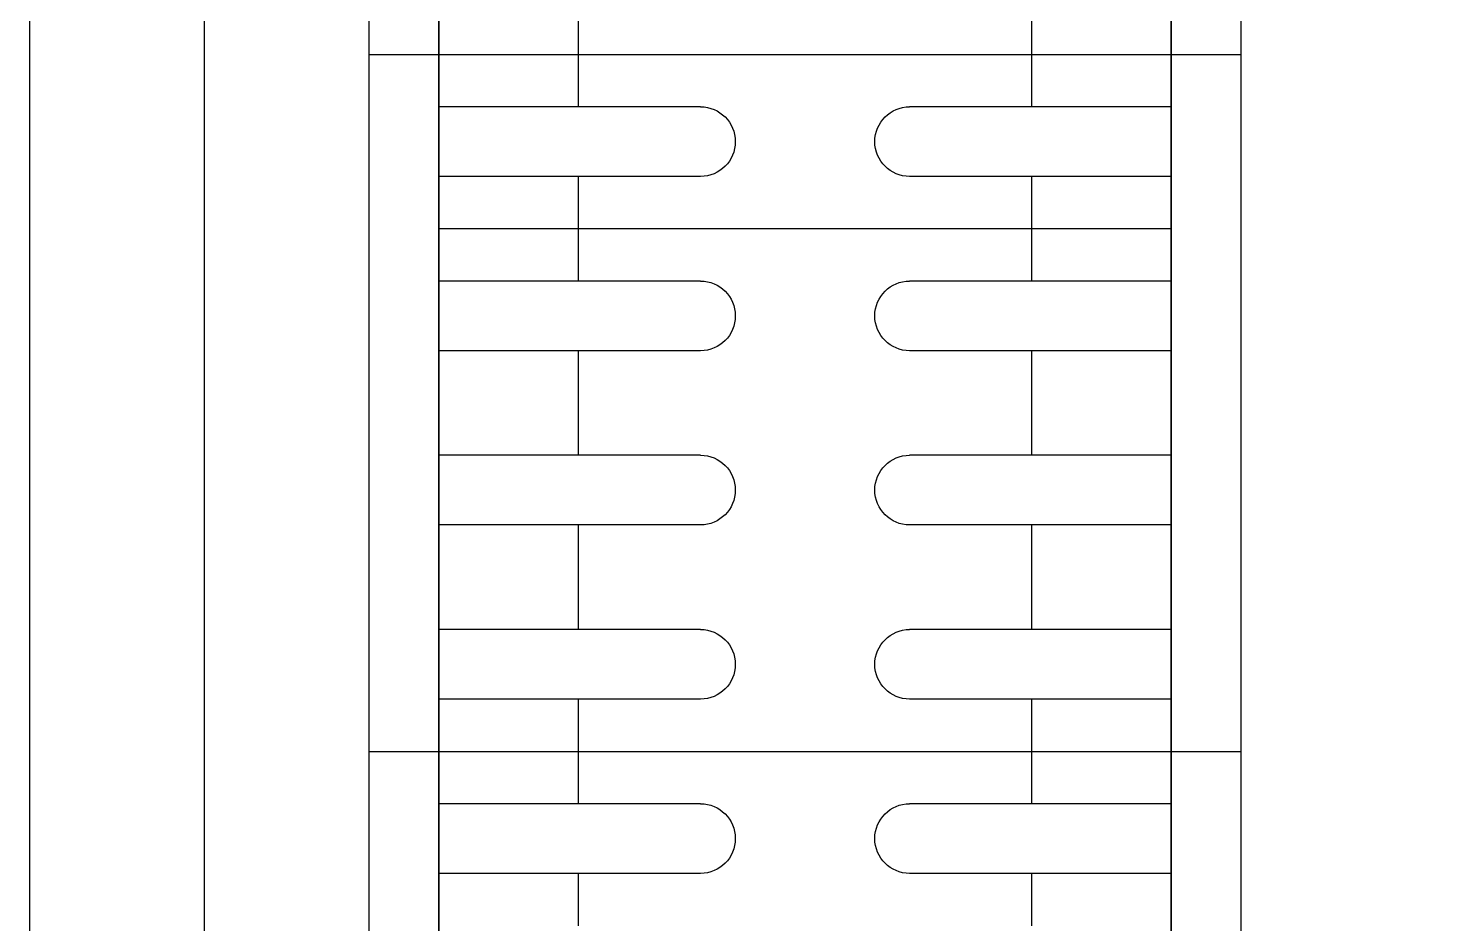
# Model space of a CAD drawing. Header units: inches. Extents: x 21 to 38546, y 13 to 15001.
# Drawn here: x 4641.74 to 4662.09, y 2039.76 to 2052.61 of the extents above; entities that cross this region are included whole.
import ezdxf

# ---------------------------------------------------------------- set-up
doc = ezdxf.new("R2010")
doc.units = ezdxf.units.IN
doc.header["$MEASUREMENT"] = 0
doc.layers.add('RAST-IST-RADYATÖR-DİNAMİK BLOK', color=83, linetype='Continuous')
doc.layers.add('Z_MİM_-KM-WALL', color=8, linetype='Continuous', lineweight=25)
doc.layers.add('Z_MİM_-KM-WALL-PLASTER', color=8, linetype='Continuous', lineweight=25)

# ---------------------------------------------------------------- blocks, each defined once
blk = doc.blocks.new('IS_RADYATOR-PLAN-100')
at = {"layer": 'RAST-IST-RADYATÖR-DİNAMİK BLOK'}
blk.add_lwpolyline([(0, 0), (100, 0), (100, 12.5), (0, 12.5)], dxfattribs=at)
blk = doc.blocks.new('IS_RADYATOR-PLAN-110')
at = {"layer": 'RAST-IST-RADYATÖR-DİNAMİK BLOK', "color": 7}
for p, q in [((98.25, 11.5), (98.25, 7.75)), ((99.25, 11.5), (99.25, 7.75)), ((100.75, 11.5), (100.75, 7.75)), ((101.75, 11.5), (101.75, 7.75)), ((103.25, 11.5), (103.25, 7.75)), ((104.25, 11.5), (104.25, 7.75)), ((105.75, 11.5), (105.75, 7.75)), ((106.75, 11.5), (106.75, 7.75)), ((97.5, 9.5), (98.25, 9.5)), ((99.25, 9.5), (100, 9.5)), ((100, 9.5), (100.75, 9.5)), ((101.75, 9.5), (102.5, 9.5)), ((102.5, 9.5), (103.25, 9.5)), ((104.25, 9.5), (105, 9.5)), ((105, 9.5), (105.75, 9.5)), ((106.75, 9.5), (107.5, 9.5)), ((98.25, 4.75), (98.25, 1)), ((99.25, 4.75), (99.25, 1)), ((100.75, 4.75), (100.75, 1)), ((101.75, 4.75), (101.75, 1)), ((103.25, 4.75), (103.25, 1)), ((104.25, 4.75), (104.25, 1)), ((105.75, 4.75), (105.75, 1)), ((106.75, 4.75), (106.75, 1)), ((97.5, 3), (98.25, 3)), ((99.25, 3), (100, 3)), ((100, 3), (100.75, 3)), ((101.75, 3), (102.5, 3)), ((102.5, 3), (103.25, 3)), ((104.25, 3), (105, 3)), ((105, 3), (105.75, 3)), ((106.75, 3), (107.5, 3))]:
    blk.add_line(p, q, dxfattribs=at)
at = {"layer": 'RAST-IST-RADYATÖR-DİNAMİK BLOK'}
for points in [[(0, 0), (110, 0), (110, 12.5), (0, 12.5)], [(2.5, 11.5), (107.5, 11.5), (107.5, 1), (2.5, 1)]]:
    blk.add_lwpolyline(points, dxfattribs=at)
at = {"layer": 'RAST-IST-RADYATÖR-DİNAMİK BLOK', "color": 7}
for centre, start, end in [((98.75, 7.75), 180, 0), ((101.25, 7.75), 180, 0), ((103.75, 7.75), 180, 0), ((106.25, 7.75), 180, 0), ((98.75, 4.75), 0, 180), ((101.25, 4.75), 0, 180), ((103.75, 4.75), 0, 180), ((106.25, 4.75), 0, 180)]:
    blk.add_arc(centre, 0.5, start, end, dxfattribs=at)
blk = doc.blocks.new('IS_RADYATOR-PLAN-120')
at = {"layer": 'RAST-IST-RADYATÖR-DİNAMİK BLOK', "color": 7}
for p, q in [((98.25, 11.5), (98.25, 7.75)), ((99.25, 11.5), (99.25, 7.75)), ((100.75, 11.5), (100.75, 7.75)), ((101.75, 11.5), (101.75, 7.75)), ((103.25, 11.5), (103.25, 7.75)), ((104.25, 11.5), (104.25, 7.75)), ((105.75, 11.5), (105.75, 7.75)), ((106.75, 11.5), (106.75, 7.75)), ((108.25, 11.5), (108.25, 7.75)), ((109.25, 11.5), (109.25, 7.75)), ((97.5, 9.5), (98.25, 9.5)), ((99.25, 9.5), (100, 9.5)), ((100, 9.5), (100.75, 9.5)), ((101.75, 9.5), (102.5, 9.5)), ((102.5, 9.5), (103.25, 9.5)), ((104.25, 9.5), (105, 9.5)), ((105, 9.5), (105.75, 9.5)), ((106.75, 9.5), (107.5, 9.5)), ((107.5, 9.5), (108.25, 9.5)), ((109.25, 9.5), (110, 9.5)), ((110, 9.5), (110.75, 9.5)), ((98.25, 4.75), (98.25, 1)), ((99.25, 4.75), (99.25, 1)), ((100.75, 4.75), (100.75, 1)), ((101.75, 4.75), (101.75, 1)), ((103.25, 4.75), (103.25, 1)), ((104.25, 4.75), (104.25, 1)), ((105.75, 4.75), (105.75, 1)), ((106.75, 4.75), (106.75, 1)), ((108.25, 4.75), (108.25, 1)), ((109.25, 4.75), (109.25, 1)), ((97.5, 3), (98.25, 3)), ((99.25, 3), (100, 3)), ((100, 3), (100.75, 3)), ((101.75, 3), (102.5, 3)), ((102.5, 3), (103.25, 3)), ((104.25, 3), (105, 3)), ((105, 3), (105.75, 3)), ((106.75, 3), (107.5, 3)), ((107.5, 3), (108.25, 3)), ((109.25, 3), (110, 3)), ((110, 3), (110.75, 3))]:
    blk.add_line(p, q, dxfattribs=at)
at = {"layer": 'RAST-IST-RADYATÖR-DİNAMİK BLOK'}
for points in [[(0, 0), (120, 0), (120, 12.5), (0, 12.5)], [(2.5, 11.5), (117.5, 11.5), (117.5, 1), (2.5, 1)]]:
    blk.add_lwpolyline(points, dxfattribs=at)
at = {"layer": 'RAST-IST-RADYATÖR-DİNAMİK BLOK', "color": 7}
for centre, start, end in [((98.75, 7.75), 180, 0), ((101.25, 7.75), 180, 0), ((103.75, 7.75), 180, 0), ((106.25, 7.75), 180, 0), ((108.75, 7.75), 180, 0), ((98.75, 4.75), 0, 180), ((101.25, 4.75), 0, 180), ((103.75, 4.75), 0, 180), ((106.25, 4.75), 0, 180), ((108.75, 4.75), 0, 180)]:
    blk.add_arc(centre, 0.5, start, end, dxfattribs=at)
blk = doc.blocks.new('IS_RADYATOR-PLAN-130')
at = {"layer": 'RAST-IST-RADYATÖR-DİNAMİK BLOK', "color": 7}
for p, q in [((98.25, 11.5), (98.25, 7.75)), ((99.25, 11.5), (99.25, 7.75)), ((100.75, 11.5), (100.75, 7.75)), ((101.75, 11.5), (101.75, 7.75)), ((103.25, 11.5), (103.25, 7.75)), ((104.25, 11.5), (104.25, 7.75)), ((105.75, 11.5), (105.75, 7.75)), ((106.75, 11.5), (106.75, 7.75)), ((108.25, 11.5), (108.25, 7.75)), ((109.25, 11.5), (109.25, 7.75)), ((97.5, 9.5), (98.25, 9.5)), ((99.25, 9.5), (100, 9.5)), ((100, 9.5), (100.75, 9.5)), ((101.75, 9.5), (102.5, 9.5)), ((102.5, 9.5), (103.25, 9.5)), ((104.25, 9.5), (105, 9.5)), ((105, 9.5), (105.75, 9.5)), ((106.75, 9.5), (107.5, 9.5)), ((107.5, 9.5), (108.25, 9.5)), ((109.25, 9.5), (110, 9.5)), ((110, 9.5), (110.75, 9.5)), ((98.25, 4.75), (98.25, 1)), ((99.25, 4.75), (99.25, 1)), ((100.75, 4.75), (100.75, 1)), ((101.75, 4.75), (101.75, 1)), ((103.25, 4.75), (103.25, 1)), ((104.25, 4.75), (104.25, 1)), ((105.75, 4.75), (105.75, 1)), ((106.75, 4.75), (106.75, 1)), ((108.25, 4.75), (108.25, 1)), ((109.25, 4.75), (109.25, 1)), ((97.5, 3), (98.25, 3)), ((99.25, 3), (100, 3)), ((100, 3), (100.75, 3)), ((101.75, 3), (102.5, 3)), ((102.5, 3), (103.25, 3)), ((104.25, 3), (105, 3)), ((105, 3), (105.75, 3)), ((106.75, 3), (107.5, 3)), ((107.5, 3), (108.25, 3)), ((109.25, 3), (110, 3)), ((110, 3), (110.75, 3))]:
    blk.add_line(p, q, dxfattribs=at)
at = {"layer": 'RAST-IST-RADYATÖR-DİNAMİK BLOK'}
for points in [[(0, 0), (130, 0), (130, 12.5), (0, 12.5)], [(2.5, 11.5), (127.5, 11.5), (127.5, 1), (2.5, 1)]]:
    blk.add_lwpolyline(points, dxfattribs=at)
at = {"layer": 'RAST-IST-RADYATÖR-DİNAMİK BLOK', "color": 7}
for centre, start, end in [((98.75, 7.75), 180, 0), ((101.25, 7.75), 180, 0), ((103.75, 7.75), 180, 0), ((106.25, 7.75), 180, 0), ((108.75, 7.75), 180, 0), ((98.75, 4.75), 0, 180), ((101.25, 4.75), 0, 180), ((103.75, 4.75), 0, 180), ((106.25, 4.75), 0, 180), ((108.75, 4.75), 0, 180)]:
    blk.add_arc(centre, 0.5, start, end, dxfattribs=at)
blk = doc.blocks.new('IS_RADYATOR-PLAN-140')
at = {"layer": 'RAST-IST-RADYATÖR-DİNAMİK BLOK', "color": 7}
for p, q in [((98.25, 11.5), (98.25, 7.75)), ((99.25, 11.5), (99.25, 7.75)), ((100.75, 11.5), (100.75, 7.75)), ((101.75, 11.5), (101.75, 7.75)), ((103.25, 11.5), (103.25, 7.75)), ((104.25, 11.5), (104.25, 7.75)), ((105.75, 11.5), (105.75, 7.75)), ((106.75, 11.5), (106.75, 7.75)), ((108.25, 11.5), (108.25, 7.75)), ((109.25, 11.5), (109.25, 7.75)), ((97.5, 9.5), (98.25, 9.5)), ((99.25, 9.5), (100, 9.5)), ((100, 9.5), (100.75, 9.5)), ((101.75, 9.5), (102.5, 9.5)), ((102.5, 9.5), (103.25, 9.5)), ((104.25, 9.5), (105, 9.5)), ((105, 9.5), (105.75, 9.5)), ((106.75, 9.5), (107.5, 9.5)), ((107.5, 9.5), (108.25, 9.5)), ((109.25, 9.5), (110, 9.5)), ((110, 9.5), (110.75, 9.5)), ((98.25, 4.75), (98.25, 1)), ((99.25, 4.75), (99.25, 1)), ((100.75, 4.75), (100.75, 1)), ((101.75, 4.75), (101.75, 1)), ((103.25, 4.75), (103.25, 1)), ((104.25, 4.75), (104.25, 1)), ((105.75, 4.75), (105.75, 1)), ((106.75, 4.75), (106.75, 1)), ((108.25, 4.75), (108.25, 1)), ((109.25, 4.75), (109.25, 1)), ((97.5, 3), (98.25, 3)), ((99.25, 3), (100, 3)), ((100, 3), (100.75, 3)), ((101.75, 3), (102.5, 3)), ((102.5, 3), (103.25, 3)), ((104.25, 3), (105, 3)), ((105, 3), (105.75, 3)), ((106.75, 3), (107.5, 3)), ((107.5, 3), (108.25, 3)), ((109.25, 3), (110, 3)), ((110, 3), (110.75, 3))]:
    blk.add_line(p, q, dxfattribs=at)
at = {"layer": 'RAST-IST-RADYATÖR-DİNAMİK BLOK'}
for points in [[(0, 0), (140, 0), (140, 12.5), (0, 12.5)], [(2.5, 11.5), (137.5, 11.5), (137.5, 1), (2.5, 1)]]:
    blk.add_lwpolyline(points, dxfattribs=at)
at = {"layer": 'RAST-IST-RADYATÖR-DİNAMİK BLOK', "color": 7}
for centre, start, end in [((98.75, 7.75), 180, 0), ((101.25, 7.75), 180, 0), ((103.75, 7.75), 180, 0), ((106.25, 7.75), 180, 0), ((108.75, 7.75), 180, 0), ((98.75, 4.75), 0, 180), ((101.25, 4.75), 0, 180), ((103.75, 4.75), 0, 180), ((106.25, 4.75), 0, 180), ((108.75, 4.75), 0, 180)]:
    blk.add_arc(centre, 0.5, start, end, dxfattribs=at)
blk = doc.blocks.new('IS_RADYATOR-PLAN-150')
at = {"layer": 'RAST-IST-RADYATÖR-DİNAMİK BLOK', "color": 7}
for p, q in [((98.25, 11.5), (98.25, 7.75)), ((99.25, 11.5), (99.25, 7.75)), ((100.75, 11.5), (100.75, 7.75)), ((101.75, 11.5), (101.75, 7.75)), ((103.25, 11.5), (103.25, 7.75)), ((104.25, 11.5), (104.25, 7.75)), ((105.75, 11.5), (105.75, 7.75)), ((106.75, 11.5), (106.75, 7.75)), ((108.25, 11.5), (108.25, 7.75)), ((109.25, 11.5), (109.25, 7.75)), ((97.5, 9.5), (98.25, 9.5)), ((99.25, 9.5), (100, 9.5)), ((100, 9.5), (100.75, 9.5)), ((101.75, 9.5), (102.5, 9.5)), ((102.5, 9.5), (103.25, 9.5)), ((104.25, 9.5), (105, 9.5)), ((105, 9.5), (105.75, 9.5)), ((106.75, 9.5), (107.5, 9.5)), ((107.5, 9.5), (108.25, 9.5)), ((109.25, 9.5), (110, 9.5)), ((110, 9.5), (110.75, 9.5)), ((98.25, 4.75), (98.25, 1)), ((99.25, 4.75), (99.25, 1)), ((100.75, 4.75), (100.75, 1)), ((101.75, 4.75), (101.75, 1)), ((103.25, 4.75), (103.25, 1)), ((104.25, 4.75), (104.25, 1)), ((105.75, 4.75), (105.75, 1)), ((106.75, 4.75), (106.75, 1)), ((108.25, 4.75), (108.25, 1)), ((109.25, 4.75), (109.25, 1)), ((97.5, 3), (98.25, 3)), ((99.25, 3), (100, 3)), ((100, 3), (100.75, 3)), ((101.75, 3), (102.5, 3)), ((102.5, 3), (103.25, 3)), ((104.25, 3), (105, 3)), ((105, 3), (105.75, 3)), ((106.75, 3), (107.5, 3)), ((107.5, 3), (108.25, 3)), ((109.25, 3), (110, 3)), ((110, 3), (110.75, 3))]:
    blk.add_line(p, q, dxfattribs=at)
at = {"layer": 'RAST-IST-RADYATÖR-DİNAMİK BLOK'}
for points in [[(-5, 0), (145, 0), (145, 12.5), (-5, 12.5)], [(-2.5, 11.5), (142.5, 11.5), (142.5, 1), (-2.5, 1)]]:
    blk.add_lwpolyline(points, dxfattribs=at)
at = {"layer": 'RAST-IST-RADYATÖR-DİNAMİK BLOK', "color": 7}
for centre, start, end in [((98.75, 7.75), 180, 0), ((101.25, 7.75), 180, 0), ((103.75, 7.75), 180, 0), ((106.25, 7.75), 180, 0), ((108.75, 7.75), 180, 0), ((98.75, 4.75), 0, 180), ((101.25, 4.75), 0, 180), ((103.75, 4.75), 0, 180), ((106.25, 4.75), 0, 180), ((108.75, 4.75), 0, 180)]:
    blk.add_arc(centre, 0.5, start, end, dxfattribs=at)
blk = doc.blocks.new('IS_RADYATOR-PLAN-160')
at = {"layer": 'RAST-IST-RADYATÖR-DİNAMİK BLOK', "color": 7}
for p, q in [((98.25, 11.5), (98.25, 7.75)), ((99.25, 11.5), (99.25, 7.75)), ((100.75, 11.5), (100.75, 7.75)), ((101.75, 11.5), (101.75, 7.75)), ((103.25, 11.5), (103.25, 7.75)), ((104.25, 11.5), (104.25, 7.75)), ((105.75, 11.5), (105.75, 7.75)), ((106.75, 11.5), (106.75, 7.75)), ((108.25, 11.5), (108.25, 7.75)), ((109.25, 11.5), (109.25, 7.75)), ((97.5, 9.5), (98.25, 9.5)), ((99.25, 9.5), (100, 9.5)), ((100, 9.5), (100.75, 9.5)), ((101.75, 9.5), (102.5, 9.5)), ((102.5, 9.5), (103.25, 9.5)), ((104.25, 9.5), (105, 9.5)), ((105, 9.5), (105.75, 9.5)), ((106.75, 9.5), (107.5, 9.5)), ((107.5, 9.5), (108.25, 9.5)), ((109.25, 9.5), (110, 9.5)), ((110, 9.5), (110.75, 9.5)), ((98.25, 4.75), (98.25, 1)), ((99.25, 4.75), (99.25, 1)), ((100.75, 4.75), (100.75, 1)), ((101.75, 4.75), (101.75, 1)), ((103.25, 4.75), (103.25, 1)), ((104.25, 4.75), (104.25, 1)), ((105.75, 4.75), (105.75, 1)), ((106.75, 4.75), (106.75, 1)), ((108.25, 4.75), (108.25, 1)), ((109.25, 4.75), (109.25, 1)), ((97.5, 3), (98.25, 3)), ((99.25, 3), (100, 3)), ((100, 3), (100.75, 3)), ((101.75, 3), (102.5, 3)), ((102.5, 3), (103.25, 3)), ((104.25, 3), (105, 3)), ((105, 3), (105.75, 3)), ((106.75, 3), (107.5, 3)), ((107.5, 3), (108.25, 3)), ((109.25, 3), (110, 3)), ((110, 3), (110.75, 3))]:
    blk.add_line(p, q, dxfattribs=at)
at = {"layer": 'RAST-IST-RADYATÖR-DİNAMİK BLOK'}
for points in [[(-5, 0), (155, 0), (155, 12.5), (-5, 12.5)], [(-2.5, 11.5), (152.5, 11.5), (152.5, 1), (-2.5, 1)]]:
    blk.add_lwpolyline(points, dxfattribs=at)
at = {"layer": 'RAST-IST-RADYATÖR-DİNAMİK BLOK', "color": 7}
for centre, start, end in [((98.75, 7.75), 180, 0), ((101.25, 7.75), 180, 0), ((103.75, 7.75), 180, 0), ((106.25, 7.75), 180, 0), ((108.75, 7.75), 180, 0), ((98.75, 4.75), 0, 180), ((101.25, 4.75), 0, 180), ((103.75, 4.75), 0, 180), ((106.25, 4.75), 0, 180), ((108.75, 4.75), 0, 180)]:
    blk.add_arc(centre, 0.5, start, end, dxfattribs=at)
blk = doc.blocks.new('IS_RADYATOR-PLAN-170')
at = {"layer": 'RAST-IST-RADYATÖR-DİNAMİK BLOK', "color": 7}
for p, q in [((98.25, 11.5), (98.25, 7.75)), ((99.25, 11.5), (99.25, 7.75)), ((100.75, 11.5), (100.75, 7.75)), ((101.75, 11.5), (101.75, 7.75)), ((103.25, 11.5), (103.25, 7.75)), ((104.25, 11.5), (104.25, 7.75)), ((105.75, 11.5), (105.75, 7.75)), ((106.75, 11.5), (106.75, 7.75)), ((108.25, 11.5), (108.25, 7.75)), ((109.25, 11.5), (109.25, 7.75)), ((97.5, 9.5), (98.25, 9.5)), ((99.25, 9.5), (100, 9.5)), ((100, 9.5), (100.75, 9.5)), ((101.75, 9.5), (102.5, 9.5)), ((102.5, 9.5), (103.25, 9.5)), ((104.25, 9.5), (105, 9.5)), ((105, 9.5), (105.75, 9.5)), ((106.75, 9.5), (107.5, 9.5)), ((107.5, 9.5), (108.25, 9.5)), ((109.25, 9.5), (110, 9.5)), ((110, 9.5), (110.75, 9.5)), ((98.25, 4.75), (98.25, 1)), ((99.25, 4.75), (99.25, 1)), ((100.75, 4.75), (100.75, 1)), ((101.75, 4.75), (101.75, 1)), ((103.25, 4.75), (103.25, 1)), ((104.25, 4.75), (104.25, 1)), ((105.75, 4.75), (105.75, 1)), ((106.75, 4.75), (106.75, 1)), ((108.25, 4.75), (108.25, 1)), ((109.25, 4.75), (109.25, 1)), ((97.5, 3), (98.25, 3)), ((99.25, 3), (100, 3)), ((100, 3), (100.75, 3)), ((101.75, 3), (102.5, 3)), ((102.5, 3), (103.25, 3)), ((104.25, 3), (105, 3)), ((105, 3), (105.75, 3)), ((106.75, 3), (107.5, 3)), ((107.5, 3), (108.25, 3)), ((109.25, 3), (110, 3)), ((110, 3), (110.75, 3))]:
    blk.add_line(p, q, dxfattribs=at)
at = {"layer": 'RAST-IST-RADYATÖR-DİNAMİK BLOK'}
for points in [[(-5, 0), (165, 0), (165, 12.5), (-5, 12.5)], [(-2.5, 11.5), (162.5, 11.5), (162.5, 1), (-2.5, 1)]]:
    blk.add_lwpolyline(points, dxfattribs=at)
at = {"layer": 'RAST-IST-RADYATÖR-DİNAMİK BLOK', "color": 7}
for centre, start, end in [((98.75, 7.75), 180, 0), ((101.25, 7.75), 180, 0), ((103.75, 7.75), 180, 0), ((106.25, 7.75), 180, 0), ((108.75, 7.75), 180, 0), ((98.75, 4.75), 0, 180), ((101.25, 4.75), 0, 180), ((103.75, 4.75), 0, 180), ((106.25, 4.75), 0, 180), ((108.75, 4.75), 0, 180)]:
    blk.add_arc(centre, 0.5, start, end, dxfattribs=at)
blk = doc.blocks.new('IS_RADYATOR-PLAN-180')
at = {"layer": 'RAST-IST-RADYATÖR-DİNAMİK BLOK', "color": 7}
for p, q in [((98.25, 11.5), (98.25, 7.75)), ((99.25, 11.5), (99.25, 7.75)), ((100.75, 11.5), (100.75, 7.75)), ((101.75, 11.5), (101.75, 7.75)), ((103.25, 11.5), (103.25, 7.75)), ((104.25, 11.5), (104.25, 7.75)), ((105.75, 11.5), (105.75, 7.75)), ((106.75, 11.5), (106.75, 7.75)), ((108.25, 11.5), (108.25, 7.75)), ((109.25, 11.5), (109.25, 7.75)), ((97.5, 9.5), (98.25, 9.5)), ((99.25, 9.5), (100, 9.5)), ((100, 9.5), (100.75, 9.5)), ((101.75, 9.5), (102.5, 9.5)), ((102.5, 9.5), (103.25, 9.5)), ((104.25, 9.5), (105, 9.5)), ((105, 9.5), (105.75, 9.5)), ((106.75, 9.5), (107.5, 9.5)), ((107.5, 9.5), (108.25, 9.5)), ((109.25, 9.5), (110, 9.5)), ((110, 9.5), (110.75, 9.5)), ((98.25, 4.75), (98.25, 1)), ((99.25, 4.75), (99.25, 1)), ((100.75, 4.75), (100.75, 1)), ((101.75, 4.75), (101.75, 1)), ((103.25, 4.75), (103.25, 1)), ((104.25, 4.75), (104.25, 1)), ((105.75, 4.75), (105.75, 1)), ((106.75, 4.75), (106.75, 1)), ((108.25, 4.75), (108.25, 1)), ((109.25, 4.75), (109.25, 1)), ((97.5, 3), (98.25, 3)), ((99.25, 3), (100, 3)), ((100, 3), (100.75, 3)), ((101.75, 3), (102.5, 3)), ((102.5, 3), (103.25, 3)), ((104.25, 3), (105, 3)), ((105, 3), (105.75, 3)), ((106.75, 3), (107.5, 3)), ((107.5, 3), (108.25, 3)), ((109.25, 3), (110, 3)), ((110, 3), (110.75, 3))]:
    blk.add_line(p, q, dxfattribs=at)
at = {"layer": 'RAST-IST-RADYATÖR-DİNAMİK BLOK'}
for points in [[(-5, 0), (175, 0), (175, 12.5), (-5, 12.5)], [(-2.5, 11.5), (172.5, 11.5), (172.5, 1), (-2.5, 1)]]:
    blk.add_lwpolyline(points, dxfattribs=at)
at = {"layer": 'RAST-IST-RADYATÖR-DİNAMİK BLOK', "color": 7}
for centre, start, end in [((98.75, 7.75), 180, 0), ((101.25, 7.75), 180, 0), ((103.75, 7.75), 180, 0), ((106.25, 7.75), 180, 0), ((108.75, 7.75), 180, 0), ((98.75, 4.75), 0, 180), ((101.25, 4.75), 0, 180), ((103.75, 4.75), 0, 180), ((106.25, 4.75), 0, 180), ((108.75, 4.75), 0, 180)]:
    blk.add_arc(centre, 0.5, start, end, dxfattribs=at)
blk = doc.blocks.new('IS_RADYATOR-PLAN-190')
at = {"layer": 'RAST-IST-RADYATÖR-DİNAMİK BLOK', "color": 7}
for p, q in [((98.25, 11.5), (98.25, 7.75)), ((99.25, 11.5), (99.25, 7.75)), ((100.75, 11.5), (100.75, 7.75)), ((101.75, 11.5), (101.75, 7.75)), ((103.25, 11.5), (103.25, 7.75)), ((104.25, 11.5), (104.25, 7.75)), ((105.75, 11.5), (105.75, 7.75)), ((106.75, 11.5), (106.75, 7.75)), ((108.25, 11.5), (108.25, 7.75)), ((109.25, 11.5), (109.25, 7.75)), ((97.5, 9.5), (98.25, 9.5)), ((99.25, 9.5), (100, 9.5)), ((100, 9.5), (100.75, 9.5)), ((101.75, 9.5), (102.5, 9.5)), ((102.5, 9.5), (103.25, 9.5)), ((104.25, 9.5), (105, 9.5)), ((105, 9.5), (105.75, 9.5)), ((106.75, 9.5), (107.5, 9.5)), ((107.5, 9.5), (108.25, 9.5)), ((109.25, 9.5), (110, 9.5)), ((110, 9.5), (110.75, 9.5)), ((98.25, 4.75), (98.25, 1)), ((99.25, 4.75), (99.25, 1)), ((100.75, 4.75), (100.75, 1)), ((101.75, 4.75), (101.75, 1)), ((103.25, 4.75), (103.25, 1)), ((104.25, 4.75), (104.25, 1)), ((105.75, 4.75), (105.75, 1)), ((106.75, 4.75), (106.75, 1)), ((108.25, 4.75), (108.25, 1)), ((109.25, 4.75), (109.25, 1)), ((97.5, 3), (98.25, 3)), ((99.25, 3), (100, 3)), ((100, 3), (100.75, 3)), ((101.75, 3), (102.5, 3)), ((102.5, 3), (103.25, 3)), ((104.25, 3), (105, 3)), ((105, 3), (105.75, 3)), ((106.75, 3), (107.5, 3)), ((107.5, 3), (108.25, 3)), ((109.25, 3), (110, 3)), ((110, 3), (110.75, 3))]:
    blk.add_line(p, q, dxfattribs=at)
at = {"layer": 'RAST-IST-RADYATÖR-DİNAMİK BLOK'}
for points in [[(-5, 0), (185, 0), (185, 12.5), (-5, 12.5)], [(182.5, 11.5), (-2.5, 11.5), (-2.5, 1), (182.5, 1)]]:
    blk.add_lwpolyline(points, dxfattribs=at)
at = {"layer": 'RAST-IST-RADYATÖR-DİNAMİK BLOK', "color": 7}
for centre, start, end in [((98.75, 7.75), 180, 0), ((101.25, 7.75), 180, 0), ((103.75, 7.75), 180, 0), ((106.25, 7.75), 180, 0), ((108.75, 7.75), 180, 0), ((98.75, 4.75), 0, 180), ((101.25, 4.75), 0, 180), ((103.75, 4.75), 0, 180), ((106.25, 4.75), 0, 180), ((108.75, 4.75), 0, 180)]:
    blk.add_arc(centre, 0.5, start, end, dxfattribs=at)
blk = doc.blocks.new('IS_RADYATOR-PLAN-200')
at = {"layer": 'RAST-IST-RADYATÖR-DİNAMİK BLOK', "color": 7}
for p, q in [((103.25, 11.5), (103.25, 7.75)), ((104.25, 11.5), (104.25, 7.75)), ((105.75, 11.5), (105.75, 7.75)), ((106.75, 11.5), (106.75, 7.75)), ((108.25, 11.5), (108.25, 7.75)), ((109.25, 11.5), (109.25, 7.75)), ((110.75, 11.5), (110.75, 7.75)), ((111.75, 11.5), (111.75, 7.75)), ((113.25, 11.5), (113.25, 7.75)), ((114.25, 11.5), (114.25, 7.75)), ((102.5, 9.5), (103.25, 9.5)), ((104.25, 9.5), (105, 9.5)), ((105, 9.5), (105.75, 9.5)), ((106.75, 9.5), (107.5, 9.5)), ((107.5, 9.5), (108.25, 9.5)), ((109.25, 9.5), (110, 9.5)), ((110, 9.5), (110.75, 9.5)), ((111.75, 9.5), (112.5, 9.5)), ((112.5, 9.5), (113.25, 9.5)), ((114.25, 9.5), (115, 9.5)), ((115, 9.5), (115.75, 9.5)), ((103.25, 4.75), (103.25, 1)), ((104.25, 4.75), (104.25, 1)), ((105.75, 4.75), (105.75, 1)), ((106.75, 4.75), (106.75, 1)), ((108.25, 4.75), (108.25, 1)), ((109.25, 4.75), (109.25, 1)), ((110.75, 4.75), (110.75, 1)), ((111.75, 4.75), (111.75, 1)), ((113.25, 4.75), (113.25, 1)), ((114.25, 4.75), (114.25, 1)), ((102.5, 3), (103.25, 3)), ((104.25, 3), (105, 3)), ((105, 3), (105.75, 3)), ((106.75, 3), (107.5, 3)), ((107.5, 3), (108.25, 3)), ((109.25, 3), (110, 3)), ((110, 3), (110.75, 3)), ((111.75, 3), (112.5, 3)), ((112.5, 3), (113.25, 3)), ((114.25, 3), (115, 3)), ((115, 3), (115.75, 3))]:
    blk.add_line(p, q, dxfattribs=at)
at = {"layer": 'RAST-IST-RADYATÖR-DİNAMİK BLOK'}
for points in [[(0, 0), (200, 0), (200, 12.5), (0, 12.5)], [(2.5, 11.5), (197.5, 11.5), (197.5, 1), (2.5, 1)]]:
    blk.add_lwpolyline(points, dxfattribs=at)
at = {"layer": 'RAST-IST-RADYATÖR-DİNAMİK BLOK', "color": 7}
for centre, start, end in [((103.75, 7.75), 180, 0), ((106.25, 7.75), 180, 0), ((108.75, 7.75), 180, 0), ((111.25, 7.75), 180, 0), ((113.75, 7.75), 180, 0), ((103.75, 4.75), 0, 180), ((106.25, 4.75), 0, 180), ((108.75, 4.75), 0, 180), ((111.25, 4.75), 0, 180), ((113.75, 4.75), 0, 180)]:
    blk.add_arc(centre, 0.5, start, end, dxfattribs=at)
blk = doc.blocks.new('IS_U4731')
for name, p in [('IS_RADYATOR-PLAN-100', (0, 0)), ('IS_RADYATOR-PLAN-110', (0, 0)), ('IS_RADYATOR-PLAN-120', (0, 0)), ('IS_RADYATOR-PLAN-130', (0, 0)), ('IS_RADYATOR-PLAN-140', (0, 0)), ('IS_RADYATOR-PLAN-150', (0, 0)), ('IS_RADYATOR-PLAN-160', (0, 0)), ('IS_RADYATOR-PLAN-170', (0, 0)), ('IS_RADYATOR-PLAN-180', (0, 0)), ('IS_RADYATOR-PLAN-190', (0, 0)), ('IS_RADYATOR-PLAN-200', (-5, 0))]:
    blk.add_blockref(name, p)

msp = doc.modelspace()

# ---------------------------------------------------------------- linework, layer by layer
at = {"layer": 'Z_MİM_-KM-WALL'}
msp.add_line((4641.758, 1862.084), (4641.758, 2092.083), dxfattribs=at)
at = {"layer": 'Z_MİM_-KM-WALL-PLASTER'}
msp.add_lwpolyline([(6814.258, 1859.584), (5339.258, 1859.583), (5339.258, 1944.584), (5359.257, 1944.582), (5359.257, 1879.583), (5569.257, 1879.583), (5569.257, 2559.61), (5444.256, 2559.61), (5444.256, 2089.583), (5284.258, 2089.583), (5284.257, 2554.583), (4699.257, 2554.583), (4699.257, 2089.583), (4644.258, 2089.583), (4644.258, 1859.583), (3041.758, 1859.583)], dxfattribs=at)

# ---------------------------------------------------------------- block references
at = {"layer": 'RAST-IST-RADYATÖR-DİNAMİK BLOK', "xscale": -1, "rotation": 270}
msp.add_blockref('IS_U4731', (4646.624, 1942.231), dxfattribs=at)

doc.saveas('drawing.dxf')
